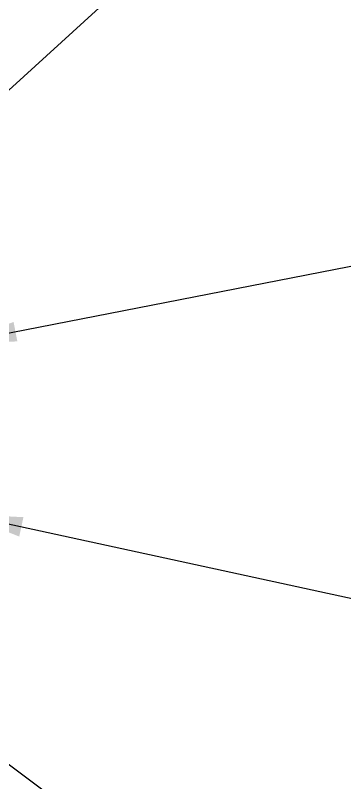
# Model space of a CAD drawing. Header units: millimetres. Extents: x -697 to -103, y -638 to -114.
# Drawn here: x -194.3 to -167, y -449.6 to -386 of the extents above; entities that cross this region are included whole.
import ezdxf

# ---------------------------------------------------------------- set-up
doc = ezdxf.new("R2010")
doc.units = ezdxf.units.MM
doc.layers.add('標示線', color=3, linetype='Continuous', lineweight=0)
doc.styles.get("Standard").update_dxf_attribs({"font": ''})
doc.styles.get('Standard').set_extended_font_data('SimSun')
doc.dimstyles.new('ISO-25', dxfattribs={"dimtxt": 2.5, "dimasz": 2.5, "dimexe": 1.25, "dimexo": 0.625, "dimtad": 1, "dimtxsty": 'Standard', "dimcen": 2.5, "dimadec": 0, "dimazin": 0, "dimtfac": 1, "dimtmove": 0, "dimatfit": 3, "dimfxl": 1, "dimarcsym": 0})

msp = doc.modelspace()

# ---------------------------------------------------------------- leaders
at = {"layer": '標示線', "color": 6, "annotation_type": 0, "has_hookline": 1, "hookline_direction": 0, "text_width": 19}
msp.add_leader([(-206.258, -394.262), (-197.383, -340.079), (-194.883, -340.079)], dimstyle='ISO-25', dxfattribs=at)
at = {"layer": '標示線', "color": 6, "annotation_type": 0, "has_hookline": 1, "hookline_direction": 0}
for points, text_width in [([(-203.654, -400.139), (-159.066, -359.603), (-154.066, -359.603)], 19.222), ([(-202.911, -442.06), (-155.498, -477.479), (-150.498, -477.479)], 12.833)]:
    msp.add_leader(points, dimstyle='ISO-25', override={"dimasz": 5}, dxfattribs=dict(at, text_width=text_width))
at = {"layer": '標示線', "annotation_type": 0, "has_hookline": 1, "hookline_direction": 0}
for points, text_width in [([(-199.209, -413.153), (-149.899, -403.526)], 18.944), ([(-198.701, -427.324), (-155.408, -436.717)], 19)]:
    msp.add_leader(points, dimstyle='ISO-25', override={"dimasz": 5}, dxfattribs=dict(at, text_width=text_width))

doc.saveas('drawing.dxf')
